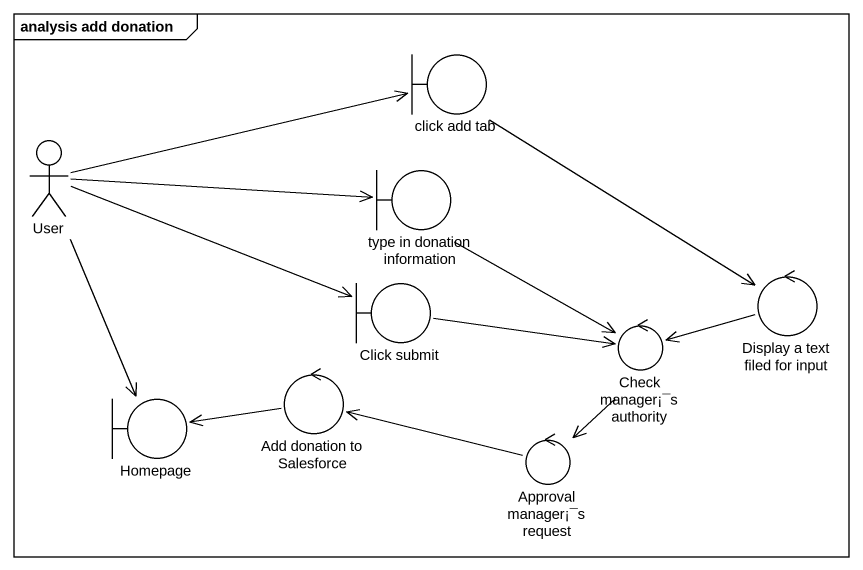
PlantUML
@startuml
mainframe analysis add donation
boundary "click add tab" as click_add_tab
actor User
boundary "type in donation information" as type_in_donation_information
boundary "Click submit" as Click_submit
control "Display a text filed for input" as Display_a_text_filed_for
control "Add donation to Salesforce" as Add_donation_to_Salesforce
control "Check manager¡¯s authority" as Check_manager_s_authority
boundary Homepage
control "Approval manager¡¯s request" as Approval_manager_s_request
click_add_tab --> Display_a_text_filed_for
User -right-> click_add_tab
User -right-> type_in_donation_information
User -right-> Click_submit
User --> Homepage
type_in_donation_information --> Check_manager_s_authority
Click_submit -right-> Check_manager_s_authority
Display_a_text_filed_for -left-> Check_manager_s_authority
Add_donation_to_Salesforce -left-> Homepage
Check_manager_s_authority --> Approval_manager_s_request
Approval_manager_s_request -left-> Add_donation_to_Salesforce
@enduml
